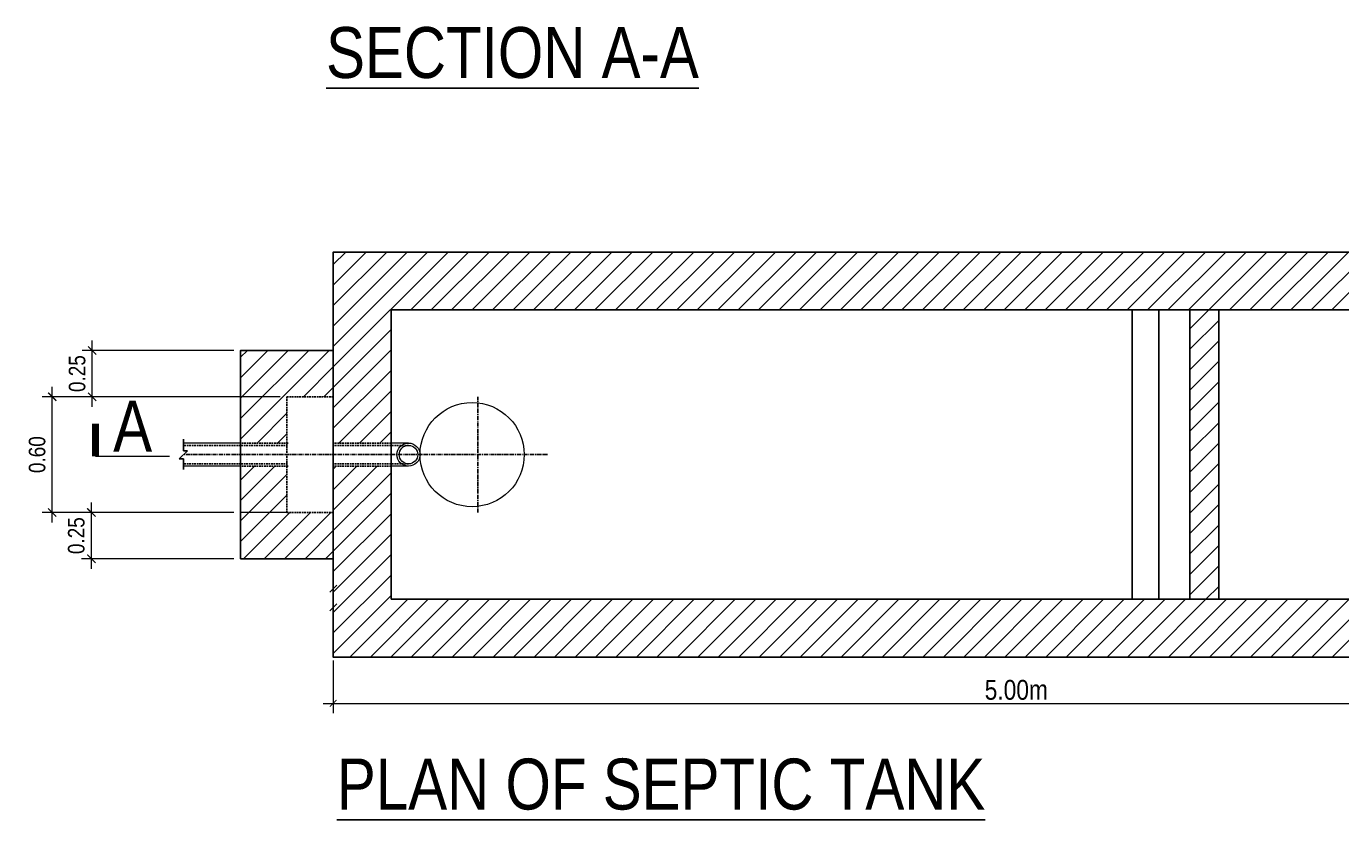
# Model space of a CAD drawing. Header units: inches. Extents: x -4010 to 92088, y -38563 to -1318.
# Drawn here: x 50972.9 to 51370.6, y -30250.5 to -30010.6 of the extents above; entities that cross this region are included whole.
import ezdxf

# ---------------------------------------------------------------- set-up
doc = ezdxf.new("R2010")
doc.units = ezdxf.units.IN
doc.header["$MEASUREMENT"] = 0
doc.header["$PDMODE"] = 99
for name, pattern in [('ACAD_ISO04W100', [30.5, 24, -3, 0.5, -3]), ('CENTER', [2, 1.25, -0.25, 0.25, -0.25]), ('DASHED', [0.75, 0.5, -0.25])]:
    doc.linetypes.add(name, pattern=pattern)
for name, color, linetype, lineweight in [('DIM', 7, 'Continuous', 15), ('GRID', 8, 'ACAD_ISO04W100', 15), ('LINE', 8, 'Continuous', 13), ('TAXT', 150, 'Continuous', 0)]:
    doc.layers.add(name, color=color, linetype=linetype, lineweight=lineweight)
for name, color, linetype in [('GRIDE', 8, 'CENTER'), ('Hatch', 3, 'Continuous'), ('LINE-1', 5, 'Continuous'), ('Rod', 1, 'Continuous'), ('wall', 3, 'Continuous')]:
    doc.layers.add(name, color=color, linetype=linetype)
doc.layers.add('text', color=7, linetype='Continuous', true_color=0x6a7cf1)
doc.styles.add('NARROW', font='ARIALN.TTF')
doc.styles.get("Standard").update_dxf_attribs({"font": 'ARIALN.TTF'})
doc.dimstyles.new('3-16', dxfattribs={"dimtxt": 5, "dimasz": 2.5, "dimexe": 3, "dimexo": 2, "dimgap": 2, "dimtad": 1, "dimdec": 1, "dimzin": 3, "dimdsep": 46, "dimlunit": 4, "dimtxsty": 'NARROW', "dimblk": 'ARCHTICK', "dimcen": 0, "dimdle": 3, "dimclrd": 256, "dimclre": 256, "dimclrt": 7, "dimaunit": 1, "dimadec": 3, "dimazin": 1, "dimtfac": 1, "dimtdec": 1, "dimtofl": 0, "dimtmove": 0, "dimatfit": 3, "dimldrblk": 'CLOSED', "dimfxl": 1, "dimtolj": 1, "dimtzin": 0, "dimlwd": -1, "dimlwe": -1, "dimarcsym": 0})
doc.dimstyles.new('L-SECTION', dxfattribs={"dimtxt": 4, "dimasz": 2, "dimexe": 3, "dimexo": 1, "dimgap": 1, "dimtad": 1, "dimdec": 0, "dimzin": 3, "dimdsep": 46, "dimlunit": 4, "dimtxsty": 'Standard', "dimblk1": 'ARCHTICK', "dimblk2": 'ARCHTICK', "dimsah": 1, "dimcen": 0.09375, "dimdle": 3, "dimclrd": 6, "dimclre": 6, "dimclrt": 6, "dimadec": 0, "dimazin": 0, "dimtfac": 1, "dimtdec": 0, "dimtofl": 0, "dimtmove": 1, "dimatfit": 3, "dimldrblk": 'ARCHTICK', "dimfxl": 3, "dimtolj": 1, "dimtzin": 0, "dimlwd": -1, "dimlwe": -1, "dimarcsym": 0})
pattern_1 = [(45, (-33431.412, -36936.803), (-3.09359217, 3.09359217), [])]

# ---------------------------------------------------------------- blocks, each defined once
blk = doc.blocks.new('_DOTSMALL')
at = {"color": 0, "linetype": 'ByBlock', "const_width": 0.5}
blk.add_lwpolyline([(-0.0625, 0, 1), (0.0625, 0, 1)], format="xyb", close=True, dxfattribs=at)
blk = doc.blocks.new('_Oblique')
at = {"color": 0, "linetype": 'ByBlock', "lineweight": -2}
blk.add_line((-0.5, -0.5), (0.5, 0.5), dxfattribs=at)
blk = doc.blocks.new('_ArchTick')
at = {"layer": 'GRID', "color": 0, "const_width": 0.15}
blk.add_lwpolyline([(-0.5, -0.5), (0.5, 0.5)], dxfattribs=at)
blk = doc.blocks.new('*D1101')
at = {"layer": 'Defpoints', "color": 0, "linetype": 'ByBlock'}
for p in [(51065.71, -30201.36), (51478.71, -30201.36), (51478.71, -30215.33)]:
    blk.add_point(p, dxfattribs=at)
at = {"layer": 'DIM', "color": 6}
for p, q in [((51065.71, -30202.36), (51065.71, -30218.33)), ((51478.71, -30202.36), (51478.71, -30218.33)), ((51062.71, -30215.33), (51481.71, -30215.33))]:
    blk.add_line(p, q, dxfattribs=at)
at = {"layer": 'DIM', "color": 6, "linetype": 'ByBlock', "xscale": 2, "yscale": 2, "zscale": 2, "rotation": 180}
blk.add_blockref('_ArchTick', (51065.71, -30215.33), dxfattribs=at)
at = {"layer": 'DIM', "color": 6, "linetype": 'ByBlock', "xscale": 2, "yscale": 2, "zscale": 2}
blk.add_blockref('_ArchTick', (51478.71, -30215.33), dxfattribs=at)
at = {"layer": 'DIM', "color": 6, "linetype": 'ByBlock', "insert": (51272.21, -30211.27), "char_height": 4, "attachment_point": 5}
blk.add_mtext('\\A1;{\\H1.5x;5.00m}', dxfattribs=at)
blk = doc.blocks.new('*D1102')
at = {"layer": 'Defpoints', "color": 0, "linetype": 'Continuous'}
for p in [(50992.6, -30157.61), (51037.71, -30157.61), (51037.71, -30171.61)]:
    blk.add_point(p, dxfattribs=at)
at = {"layer": 'TAXT', "linetype": 'Continuous'}
for p, q in [((51035.71, -30157.61), (50989.6, -30157.61)), ((50992.6, -30174.61), (50992.6, -30154.61)), ((51035.71, -30171.61), (50989.6, -30171.61))]:
    blk.add_line(p, q, dxfattribs=at)
at = {"layer": 'TAXT', "linetype": 'Continuous', "xscale": 2.5, "yscale": 2.5, "zscale": 2.5}
for p, rotation in [((50992.6, -30157.61), 90), ((50992.6, -30171.61), 270)]:
    blk.add_blockref('_ArchTick', p, dxfattribs=dict(at, rotation=rotation))
at = {"layer": 'TAXT', "color": 7, "linetype": 'Continuous', "insert": (50988.05, -30164.61), "char_height": 5, "attachment_point": 5, "rotation": 90, "style": 'NARROW'}
blk.add_mtext('\\A1;0.25', dxfattribs=at)
blk = doc.blocks.new('_Closed')
at = {"layer": 'wall', "color": 0, "lineweight": -2}
for p, q in [((-1, 0.17), (0, 0)), ((-1, 0.17), (-1, -0.17)), ((0, 0), (-1, -0.17)), ((0, 0), (-1, 0))]:
    blk.add_line(p, q, dxfattribs=at)
blk = doc.blocks.new('*D1103')
at = {"layer": 'Defpoints', "color": 0, "linetype": 'Continuous'}
for p in [(50980.76, -30122.61), (51051.71, -30122.61), (51037.71, -30157.61)]:
    blk.add_point(p, dxfattribs=at)
at = {"layer": 'TAXT', "linetype": 'Continuous'}
for p, q in [((50980.76, -30160.61), (50980.76, -30119.61)), ((51049.71, -30122.61), (50977.76, -30122.61)), ((51035.71, -30157.61), (50977.76, -30157.61))]:
    blk.add_line(p, q, dxfattribs=at)
at = {"layer": 'TAXT', "linetype": 'Continuous', "xscale": 2.5, "yscale": 2.5, "zscale": 2.5}
for p, rotation in [((50980.76, -30122.61), 90), ((50980.76, -30157.61), 270)]:
    blk.add_blockref('_ArchTick', p, dxfattribs=dict(at, rotation=rotation))
at = {"layer": 'TAXT', "color": 7, "linetype": 'Continuous', "insert": (50976.21, -30140.11), "char_height": 5, "attachment_point": 5, "rotation": 90, "style": 'NARROW'}
blk.add_mtext('\\A1;0.60', dxfattribs=at)
blk = doc.blocks.new('*D1104')
at = {"layer": 'Defpoints', "color": 0, "linetype": 'Continuous'}
for p in [(50992.85, -30108.61), (51037.71, -30108.61), (51051.71, -30122.61)]:
    blk.add_point(p, dxfattribs=at)
at = {"layer": 'TAXT', "linetype": 'Continuous'}
for p, q in [((50992.85, -30125.61), (50992.85, -30105.61)), ((51035.71, -30108.61), (50989.85, -30108.61)), ((51049.71, -30122.61), (50989.85, -30122.61))]:
    blk.add_line(p, q, dxfattribs=at)
at = {"layer": 'TAXT', "linetype": 'Continuous', "xscale": 2.5, "yscale": 2.5, "zscale": 2.5}
for p, rotation in [((50992.85, -30108.61), 90), ((50992.85, -30122.61), 270)]:
    blk.add_blockref('_ArchTick', p, dxfattribs=dict(at, rotation=rotation))
at = {"layer": 'TAXT', "color": 7, "linetype": 'Continuous', "insert": (50988.3, -30115.61), "char_height": 5, "attachment_point": 5, "rotation": 90, "style": 'NARROW'}
blk.add_mtext('\\A1;0.25', dxfattribs=at)

msp = doc.modelspace()

# ---------------------------------------------------------------- hatches: boundary and pattern name
at = {"layer": 'Hatch', "linetype": 'Continuous'}
h = msp.add_hatch(dxfattribs=at)
h.set_pattern_fill('ANSI31', color=256, scale=35, style=0)
h.set_pattern_definition(pattern_1)
h.paths.add_polyline_path([(51478.709, -30078.861), (51065.709, -30078.861), (51065.709, -30108.611), (51065.709, -30122.611), (51065.709, -30136.611), (51083.209, -30136.611), (51083.209, -30128.542, -1), (51083.209, -30128.489), (51083.209, -30128.375), (51083.209, -30113.473, -1), (51083.209, -30113.421), (51083.209, -30113.307), (51083.209, -30096.361), (51297.729, -30096.361, -1), (51297.782, -30096.361), (51311.154, -30096.361, -1), (51311.206, -30096.361), (51324.289, -30096.361), (51324.709, -30096.361), (51461.209, -30096.361), (51461.209, -30113.421, -1), (51461.209, -30113.473), (51461.209, -30117.986), (51461.209, -30128.489, -1), (51461.209, -30128.542), (51461.209, -30134.441), (51461.209, -30136.611), (51478.709, -30136.611)])
h.paths.add_polyline_path([(51478.709, -30143.611), (51461.209, -30143.611), (51461.209, -30183.861), (51324.009, -30183.861), (51311.206, -30183.861, -1), (51311.154, -30183.861), (51311.04, -30183.861), (51297.782, -30183.861, -1), (51297.729, -30183.861), (51297.615, -30183.861), (51083.209, -30183.861), (51083.209, -30143.611), (51065.709, -30143.611), (51065.709, -30157.611), (51065.709, -30171.611), (51065.709, -30201.361), (51478.709, -30201.361)])
h.paths.add_polyline_path([(51076.421, -30125.6), (51082.371, -30125.6), (51082.371, -30130.85), (51076.421, -30130.85)], flags=24)
h.paths.add_polyline_path([(51468.735, -30129.467), (51472.095, -30129.467), (51472.095, -30132.827), (51468.735, -30132.827)], flags=24)
h = msp.add_hatch(dxfattribs=at)
h.set_pattern_fill('ANSI31', color=256, scale=35, style=0)
h.set_pattern_definition(pattern_1)
h.paths.add_polyline_path([(51333.459, -30096.361), (51324.709, -30096.361), (51324.709, -30168.111), (51324.709, -30183.861), (51333.459, -30183.861), (51333.459, -30168.111)])
h.paths.add_polyline_path([(51037.709, -30157.611), (51037.709, -30171.611), (51065.709, -30171.611), (51065.709, -30157.611), (51051.709, -30157.611)])
h.paths.add_polyline_path([(51051.709, -30122.611), (51065.709, -30122.611), (51065.709, -30108.611), (51037.709, -30108.611), (51037.709, -30136.611), (51051.709, -30136.611)])
h.paths.add_polyline_path([(51051.709, -30143.611), (51037.709, -30143.611), (51037.709, -30157.611), (51051.709, -30157.611)])

# ---------------------------------------------------------------- linework, layer by layer
at = {"layer": 'DIM', "lineweight": 5}
for p, q in [((51065.709, -30107.911), (51065.709, -30088.256)), ((51065.709, -30180.209), (51065.709, -30193.859))]:
    msp.add_line(p, q, dxfattribs=at)
at = {"layer": 'DIM'}
for p, q in [((51323.589, -30096.361), (51297.615, -30096.361)), ((51324.289, -30096.361), (51311.04, -30096.361)), ((51083.209, -30117.986), (51083.209, -30113.307)), ((51083.209, -30134.441), (51083.209, -30128.375)), ((51051.709, -30157.611), (51037.709, -30157.611)), ((51065.709, -30173.979), (51065.709, -30182)), ((51065.709, -30182), (51065.709, -30187.698)), ((51324.289, -30183.861), (51297.615, -30183.861)), ((51324.289, -30183.861), (51311.04, -30183.861)), ((51324.289, -30183.861), (51311.04, -30183.861))]:
    msp.add_line(p, q, dxfattribs=at)
at = {"layer": 'GRIDE'}
for p, q in [((51109.459, -30157.611), (51109.459, -30122.611)), ((51130.459, -30140.111), (51020.397, -30140.111))]:
    msp.add_line(p, q, dxfattribs=at)
at = {"layer": 'LINE'}
for p, q in [((51037.709, -30136.626), (51020.397, -30136.626)), ((51088.459, -30136.611), (51083.209, -30136.611)), ((50993.835, -30140.581), (51016.212, -30140.581)), ((51037.709, -30143.611), (51020.397, -30143.611)), ((51088.459, -30143.611), (51083.209, -30143.611))]:
    msp.add_line(p, q, dxfattribs=at)
at = {"layer": 'LINE', "const_width": 2.1}
msp.add_lwpolyline([(50993.835, -30130.71), (50993.835, -30140.581)], dxfattribs=at)
at = {"layer": 'LINE'}
for centre, radius in [((51107.709, -30140.111), 15.75), ((51088.459, -30140.111), 3.5), ((51088.459, -30140.111), 2.8)]:
    msp.add_circle(centre, radius, dxfattribs=at)
at = {"layer": 'LINE-1', "linetype": 'DASHED'}
for p, q in [((51051.934, -30137.311), (51020.397, -30137.311)), ((51052.062, -30136.611), (51037.709, -30136.611)), ((51083.209, -30136.611), (51065.355, -30136.611)), ((51088.459, -30137.311), (51065.483, -30137.311)), ((51051.934, -30142.911), (51020.397, -30142.911)), ((51052.062, -30143.611), (51037.709, -30143.611)), ((51083.209, -30143.611), (51065.355, -30143.611)), ((51088.459, -30142.911), (51065.483, -30142.911))]:
    msp.add_line(p, q, dxfattribs=at)
at = {"layer": 'LINE-1'}
for p, q in [((51020.422, -30135.408), (51020.422, -30138.925)), ((51019.174, -30141.42), (51021.669, -30138.925)), ((51020.422, -30141.42), (51019.174, -30141.42)), ((51020.422, -30138.925), (51021.669, -30138.925)), ((51020.422, -30141.42), (51020.422, -30144.608))]:
    msp.add_line(p, q, dxfattribs=at)
at = {"layer": 'Rod'}
for p, q in [((51083.209, -30096.361), (51083.209, -30183.861)), ((51083.209, -30096.361), (51324.709, -30096.361)), ((51307.219, -30096.361), (51307.219, -30183.861)), ((51315.256, -30096.361), (51315.256, -30183.861)), ((51324.709, -30096.361), (51324.709, -30168.111)), ((51324.709, -30096.361), (51461.209, -30096.361)), ((51333.459, -30096.361), (51333.459, -30168.111)), ((51324.709, -30168.111), (51324.709, -30183.861)), ((51333.459, -30168.111), (51333.459, -30183.861)), ((51083.209, -30183.861), (51324.709, -30183.861)), ((51324.009, -30183.861), (51461.209, -30183.861))]:
    msp.add_line(p, q, dxfattribs=at)
at = {"layer": 'Rod', "linetype": 'DASHED'}
msp.add_line((51065.709, -30122.611), (51065.709, -30108.611), dxfattribs=at)
at = {"layer": 'Rod'}
for points in [[(51065.709, -30108.611), (51065.709, -30171.611), (51065.709, -30201.361), (51478.709, -30201.361), (51478.709, -30078.861), (51065.709, -30078.861), (51065.709, -30108.611)], [(51065.709, -30171.611), (51037.709, -30171.611), (51037.709, -30108.611), (51065.709, -30108.611)]]:
    msp.add_lwpolyline(points, dxfattribs=at)
at = {"layer": 'Rod', "linetype": 'DASHED'}
msp.add_lwpolyline([(51051.709, -30122.611), (51065.709, -30122.611), (51065.709, -30157.611), (51051.709, -30157.611)], close=True, dxfattribs=at)

# ---------------------------------------------------------------- block references
at = {"layer": 'DIM', "xscale": 0.4199999999982538, "yscale": 0.4199999999982538, "zscale": 0.4199999999999999}
for p, rotation in [((51297.755, -30096.361), 90), ((51311.18, -30096.361), 90), ((51083.209, -30113.447), 180), ((51297.755, -30183.861), 270), ((51311.18, -30183.861), 270)]:
    msp.add_blockref('_DOTSMALL', p, dxfattribs=dict(at, rotation=rotation))
at = {"layer": 'DIM', "xscale": 2.099999999998545, "yscale": 2.099999999998545, "zscale": 2.1}
for p in [(51065.709, -30180.6), (51065.709, -30186.298)]:
    msp.add_blockref('_Oblique', p, dxfattribs=at)

# ---------------------------------------------------------------- texts
at = {"layer": 'text'}
for s, p in [('%%uSECTION A-A', (51063.543, -30026.223)), ('%%uPLAN OF SEPTIC TANK', (51066.807, -30247.416))]:
    msp.add_text(s, height=15.4, dxfattribs=at).set_placement(p)
at = {"layer": 'text', "text_generation_flag": 2}
msp.add_text('A', height=15.4, dxfattribs=at).set_placement((51010.959, -30139.226))

# ---------------------------------------------------------------- dimensions: what is measured, and where the dimension line sits
at = {"layer": 'DIM', "linetype": 'ByBlock'}
dim = msp.add_linear_dim(base=(51478.709, -30215.333), p1=(51065.709, -30201.361), p2=(51478.709, -30201.361), text='{\\H1.5x;5.00m}', dimstyle='L-SECTION', override={"dimtmove": 1}, dxfattribs=at)
dim.commit()
dim.dimension.update_dxf_attribs({"geometry": '*D1101', "text_midpoint": (51272.209, -30211.269)})
at = {"layer": 'TAXT', "linetype": 'Continuous'}
for base, p1, p2, picture, middle in [((50992.852, -30108.611), (51051.709, -30122.611), (51037.709, -30108.611), '*D1104', (50992.852, -30115.611)), ((50992.605, -30157.611), (51037.709, -30171.611), (51037.709, -30157.611), '*D1102', (50992.605, -30164.611))]:
    dim = msp.add_linear_dim(base=base, p1=p1, p2=p2, angle=90, text='0.25', dimstyle='3-16', dxfattribs=at)
    dim.commit()
    dim.dimension.update_dxf_attribs({"geometry": picture, "text_midpoint": middle, "dimtype": 160})
dim = msp.add_linear_dim(base=(50980.76, -30122.611), p1=(51037.709, -30157.611), p2=(51051.709, -30122.611), angle=90, text='0.60', dimstyle='3-16', dxfattribs=at)
dim.commit()
dim.dimension.update_dxf_attribs({"geometry": '*D1103', "text_midpoint": (50976.207, -30140.111)})

doc.saveas('drawing.dxf')
